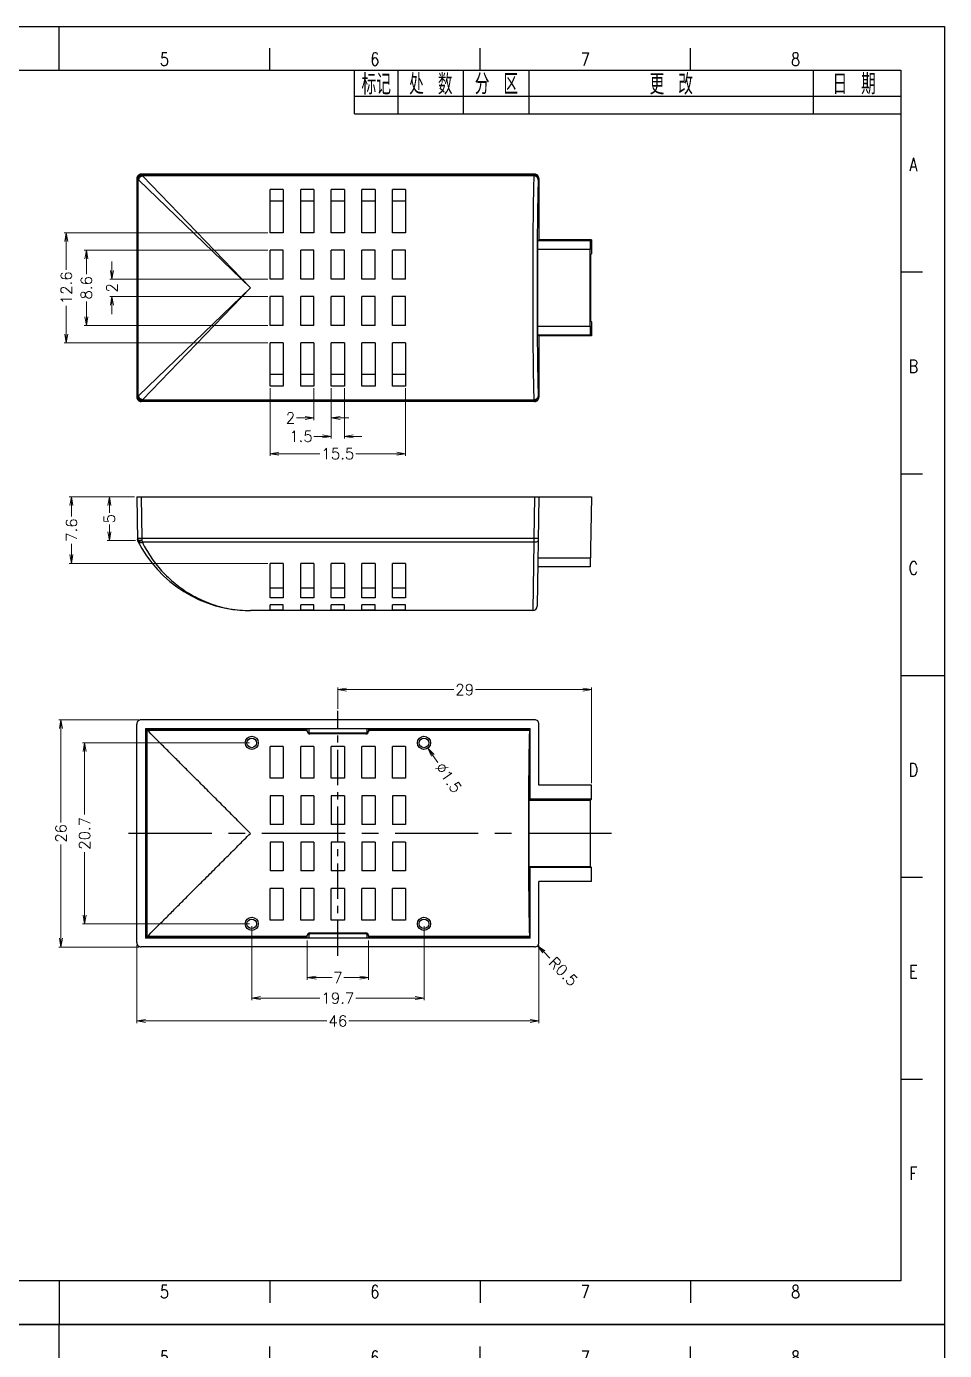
# Model space of a CAD drawing. Header units: millimetres. Extents: x 1589 to 1799, y 308 to 605.
# Drawn here: x 1693.6 to 1798.6, y 453.5 to 605 of the extents above; entities that cross this region are included whole.
import ezdxf
from ezdxf.enums import TextEntityAlignment as Align

# ---------------------------------------------------------------- set-up
doc = ezdxf.new("R2010")
doc.units = ezdxf.units.MM
doc.linetypes.add('CENTER', pattern=[50.8, 31.75, -6.35, 6.35, -6.35])
doc.layers.add('dim', color=82, linetype='Continuous', lineweight=9)
doc.layers.add('LABEL', color=7, linetype='Continuous')
doc.styles.add('ROMANS', font='romans.shx', dxfattribs={"bigfont": 'gbcbig.shx'})
doc.styles.add('tukuang1-G', font='romans.shx', dxfattribs={"width": 0.8, "bigfont": 'gbcbig.shx'})
doc.dimstyles.new('YanXiu', dxfattribs={"dimtxt": 2.5, "dimasz": 2.2, "dimexe": 0.66, "dimexo": 0.66, "dimgap": 0.66, "dimtad": 0, "dimdsep": 46, "dimtxsty": 'ROMANS', "dimblk": 'OPEN', "dimcen": 0, "dimclrd": 256, "dimclre": 131, "dimclrt": 42, "dimazin": 2, "dimtfac": 1, "dimtofl": 0, "dimtmove": 0, "dimatfit": 3, "dimldrblk": 'OPEN', "dimfxl": 0.66, "dimlwd": 5, "dimlwe": 5, "dimarcsym": 0})

# ---------------------------------------------------------------- blocks, each defined once
blk = doc.blocks.new('LINE1')
at = {"layer": 'LABEL'}
for p, q in [((-125, -6), (-125, 0)), ((-115, -6), (-115, 0)), ((-100, -6), (-100, 0)), ((-85, -6), (-85, 0)), ((-20, -6), (-20, 0)), ((0, -6), (-125, -6))]:
    blk.add_line(p, q, dxfattribs=at)
at = {"layer": 'LABEL', "style": 'tukuang1-G'}
for s, p in [('标记', (-120, -3)), ('处 数', (-107.5, -3)), ('分 区', (-92.5, -3)), ('更 改', (-52.5, -3)), ('日 期', (-10.67, -3))]:
    blk.add_text(s, height=4.667, dxfattribs=at).set_placement(p, align=Align.MIDDLE)
blk = doc.blocks.new('LABEL-X')
at = {"layer": 'LABEL'}
for p, q in [((-2.54, 50), (2.9, 50)), ((0, -50), (0, 50)), ((-2.35, -50), (2.8, -50))]:
    blk.add_line(p, q, dxfattribs=at)
for centre, radius in [((0, 40), 3), ((0, 40), 2.5), ((0, -40), 3), ((0, -40), 2.5)]:
    blk.add_circle(centre, radius, dxfattribs=at)
blk = doc.blocks.new('*U9')
at = {"layer": 'LABEL'}
for p, q in [((-420, 0), (-420, 297)), ((-420, 297), (0, 297)), ((-202.5, 287), (-202.5, 297)), ((0, 297), (0, 0)), ((-346.87, 287), (-346.87, 292)), ((-298.75, 287), (-298.75, 292)), ((-250.62, 287), (-250.62, 292)), ((-202.5, 287), (-202.5, 292)), ((-154.37, 287), (-154.37, 292)), ((-106.25, 287), (-106.25, 292)), ((-58.12, 287), (-58.12, 292)), ((-395, 287), (-10, 287)), ((-395, 10), (-395, 287)), ((-10, 287), (-10, 10)), ((-395, 240.83), (-400, 240.83)), ((-10, 240.83), (-5, 240.83)), ((-395, 194.67), (-400, 194.67)), ((-10, 194.67), (-5, 194.67)), ((-395, 148.5), (-420, 148.5)), ((-395, 148.5), (-400, 148.5)), ((-10, 148.5), (0, 148.5)), ((-10, 148.5), (-5, 148.5)), ((-395, 102.33), (-400, 102.33)), ((-10, 102.33), (-5, 102.33)), ((-395, 56.17), (-400, 56.17)), ((-10, 56.17), (-5, 56.17)), ((-10, 10), (-395, 10)), ((-346.87, 10), (-346.87, 5)), ((-298.75, 10), (-298.75, 5)), ((-250.62, 10), (-250.62, 5)), ((-202.5, 10), (-202.5, 0)), ((-202.5, 10), (-202.5, 5)), ((-154.37, 10), (-154.37, 5)), ((-106.25, 10), (-106.25, 5)), ((-58.12, 10), (-58.12, 5)), ((0, 0), (-420, 0))]:
    blk.add_line(p, q, dxfattribs=at)
blk.add_blockref('LABEL-X', (-407.5, 148.5))
blk.add_blockref('LINE1', (-10, 287), dxfattribs=at)
at = {"layer": 'LABEL', "style": 'tukuang1-G', "width": 0.8}
for s, p in [('1', (-370.94, 288)), ('2', (-322.81, 288)), ('3', (-274.69, 288)), ('4', (-226.56, 288)), ('5', (-178.44, 288)), ('6', (-130.31, 288)), ('7', (-82.19, 288)), ('8', (-34.06, 288)), ('A', (-397.39, 263.92)), ('A', (-7.13, 263.92)), ('B', (-397.39, 217.75)), ('B', (-7.13, 217.75)), ('C', (-397.39, 171.58)), ('C', (-7.13, 171.58)), ('D', (-397.39, 125.42)), ('D', (-7.13, 125.42)), ('E', (-397.39, 79.25)), ('E', (-7.13, 79.25)), ('F', (-397.39, 33.08)), ('F', (-7.13, 33.08)), ('1', (-370.94, 6.02)), ('2', (-322.81, 6.02)), ('3', (-274.69, 6.02)), ('4', (-226.56, 6.02)), ('5', (-178.44, 6.02)), ('6', (-130.31, 6.02)), ('7', (-82.19, 6.02)), ('8', (-34.06, 6.02))]:
    blk.add_text(s, height=3, dxfattribs=at).set_placement(p, align=Align.CENTER)
blk = doc.blocks.new('MODIFY')
at = {"layer": 'LABEL'}
for p, q in [((-125, -4), (-125, 0)), ((-115, -4), (-115, 0)), ((-100, -4), (-100, 0)), ((-85, -4), (-85, 0)), ((-20, -4), (-20, 0)), ((-125, -4), (0, -4))]:
    blk.add_line(p, q, dxfattribs=at)
at = {"layer": 'LABEL', "style": 'tukuang1-G', "width": 0.8}
for tag, p in [('标记', (-120, -2)), ('处数', (-107.5, -2)), ('分区', (-92.5, -2)), ('更改', (-52.5, -2)), ('日期', (-10.67, -2))]:
    blk.add_attdef(tag, text='', height=2.5, dxfattribs=at).set_placement(p, align=Align.MIDDLE_CENTER)
blk = doc.blocks.new('_OPEN')
at = {"color": 0, "linetype": 'ByBlock'}
for p, q in [((-1, 0.17), (0, 0)), ((0, 0), (-1, -0.17)), ((0, 0), (-1, 0))]:
    blk.add_line(p, q, dxfattribs=at)
blk = doc.blocks.new('*D16')
at = {"layer": 'Defpoints', "color": 0}
for p in [(1706.22, 500.18), (1752.22, 500.18), (1706.22, 491.22)]:
    blk.add_point(p, dxfattribs=at)
at = {"layer": 'dim', "color": 131, "lineweight": 5}
for p, q in [((1706.22, 499.93), (1706.22, 490.97)), ((1752.22, 499.93), (1752.22, 490.97))]:
    blk.add_line(p, q, dxfattribs=at)
at = {"layer": 'dim', "lineweight": 5}
for p, q in [((1707.22, 491.22), (1727.96, 491.22)), ((1751.22, 491.22), (1730.48, 491.22))]:
    blk.add_line(p, q, dxfattribs=at)
at = {"layer": 'dim', "lineweight": 5, "rotation": 180}
blk.add_blockref('_OPEN', (1706.22, 491.22), dxfattribs=at)
at = {"layer": 'dim', "lineweight": 5}
blk.add_blockref('_OPEN', (1752.22, 491.22), dxfattribs=at)
at = {"layer": 'dim', "color": 42, "insert": (1729.22, 491.22), "char_height": 1.25, "attachment_point": 5, "style": 'ROMANS'}
blk.add_mtext('46', dxfattribs=at)
blk = doc.blocks.new('*D17')
at = {"layer": 'Defpoints', "color": 0}
for p in [(1751.72, 500.18), (1752.07, 499.83)]:
    blk.add_point(p, dxfattribs=at)
at = {"layer": 'dim', "lineweight": 5}
blk.add_line((1753.48, 498.41), (1752.78, 499.12), dxfattribs=at)
at = {"layer": 'dim', "lineweight": 5, "rotation": 134.8406811125157}
blk.add_blockref('_OPEN', (1752.07, 499.83), dxfattribs=at)
at = {"layer": 'dim', "color": 42, "insert": (1755, 496.88), "char_height": 1.25, "attachment_point": 5, "rotation": 314.8407, "style": 'ROMANS'}
blk.add_mtext('R0.5', dxfattribs=at)
blk = doc.blocks.new('*D29')
at = {"layer": 'Defpoints', "color": 0}
for p in [(1719.37, 523.03), (1700.25, 502.33), (1719.37, 502.33)]:
    blk.add_point(p, dxfattribs=at)
at = {"layer": 'dim', "color": 131, "lineweight": 5}
for p, q in [((1719.12, 523.03), (1700, 523.03)), ((1719.12, 502.33), (1700, 502.33))]:
    blk.add_line(p, q, dxfattribs=at)
at = {"layer": 'dim', "lineweight": 5}
for p, q in [((1700.25, 522.03), (1700.25, 514.84)), ((1700.25, 503.33), (1700.25, 510.53))]:
    blk.add_line(p, q, dxfattribs=at)
for p, rotation in [((1700.25, 523.03), 90), ((1700.25, 502.33), 270)]:
    blk.add_blockref('_OPEN', p, dxfattribs=dict(at, rotation=rotation))
at = {"layer": 'dim', "color": 42, "insert": (1700.25, 512.68), "char_height": 1.25, "attachment_point": 5, "rotation": 90, "style": 'ROMANS'}
blk.add_mtext('20.7', dxfattribs=at)
blk = doc.blocks.new('*D30')
at = {"layer": 'Defpoints', "color": 0}
for p in [(1729.22, 529.12), (1729.22, 526.68), (1758.22, 518.18)]:
    blk.add_point(p, dxfattribs=at)
at = {"layer": 'dim', "color": 131, "lineweight": 5}
for p, q in [((1729.22, 526.93), (1729.22, 529.37)), ((1758.22, 518.43), (1758.22, 529.37))]:
    blk.add_line(p, q, dxfattribs=at)
at = {"layer": 'dim', "lineweight": 5}
for p, q in [((1730.22, 529.12), (1742.49, 529.12)), ((1757.22, 529.12), (1744.95, 529.12))]:
    blk.add_line(p, q, dxfattribs=at)
at = {"layer": 'dim', "lineweight": 5, "rotation": 180}
blk.add_blockref('_OPEN', (1729.22, 529.12), dxfattribs=at)
at = {"layer": 'dim', "lineweight": 5}
blk.add_blockref('_OPEN', (1758.22, 529.12), dxfattribs=at)
at = {"layer": 'dim', "color": 42, "insert": (1743.72, 529.12), "char_height": 1.25, "attachment_point": 5, "style": 'ROMANS'}
blk.add_mtext('29', dxfattribs=at)
blk = doc.blocks.new('*D31')
at = {"layer": 'Defpoints', "color": 0}
for p in [(1719.37, 502.33), (1739.07, 502.33), (1719.37, 493.83)]:
    blk.add_point(p, dxfattribs=at)
at = {"layer": 'dim', "color": 131, "lineweight": 5}
for p, q in [((1719.37, 502.08), (1719.37, 493.59)), ((1739.07, 502.08), (1739.07, 493.59))]:
    blk.add_line(p, q, dxfattribs=at)
at = {"layer": 'dim', "lineweight": 5}
for p, q in [((1720.37, 493.83), (1727.15, 493.83)), ((1738.07, 493.83), (1731.28, 493.83))]:
    blk.add_line(p, q, dxfattribs=at)
at = {"layer": 'dim', "lineweight": 5, "rotation": 180}
blk.add_blockref('_OPEN', (1719.37, 493.83), dxfattribs=at)
at = {"layer": 'dim', "lineweight": 5}
blk.add_blockref('_OPEN', (1739.07, 493.83), dxfattribs=at)
at = {"layer": 'dim', "color": 42, "insert": (1729.22, 493.83), "char_height": 1.25, "attachment_point": 5, "style": 'ROMANS'}
blk.add_mtext('19.7', dxfattribs=at)
blk = doc.blocks.new('*D32')
at = {"layer": 'Defpoints', "color": 0}
for p in [(1725.72, 500.69), (1732.72, 500.69), (1732.72, 496.18)]:
    blk.add_point(p, dxfattribs=at)
at = {"layer": 'dim', "color": 131, "lineweight": 5}
for p, q in [((1725.72, 500.44), (1725.72, 495.93)), ((1732.72, 500.44), (1732.72, 495.93))]:
    blk.add_line(p, q, dxfattribs=at)
at = {"layer": 'dim', "lineweight": 5}
for p, q in [((1726.72, 496.18), (1728.55, 496.18)), ((1731.72, 496.18), (1729.89, 496.18))]:
    blk.add_line(p, q, dxfattribs=at)
at = {"layer": 'dim', "lineweight": 5, "rotation": 180}
blk.add_blockref('_OPEN', (1725.72, 496.18), dxfattribs=at)
at = {"layer": 'dim', "lineweight": 5}
blk.add_blockref('_OPEN', (1732.72, 496.18), dxfattribs=at)
at = {"layer": 'dim', "color": 42, "insert": (1729.22, 496.18), "char_height": 1.25, "attachment_point": 5, "style": 'ROMANS'}
blk.add_mtext('7', dxfattribs=at)
blk = doc.blocks.new('*D33')
at = {"layer": 'Defpoints', "color": 0}
for p in [(1706.72, 525.68), (1697.55, 499.68), (1706.72, 499.68)]:
    blk.add_point(p, dxfattribs=at)
at = {"layer": 'dim', "color": 131, "lineweight": 5}
for p, q in [((1706.47, 525.68), (1697.3, 525.68)), ((1706.47, 499.68), (1697.3, 499.68))]:
    blk.add_line(p, q, dxfattribs=at)
at = {"layer": 'dim', "lineweight": 5}
for p, q in [((1697.55, 524.68), (1697.55, 513.94)), ((1697.55, 500.68), (1697.55, 511.42))]:
    blk.add_line(p, q, dxfattribs=at)
for p, rotation in [((1697.55, 525.68), 90), ((1697.55, 499.68), 270)]:
    blk.add_blockref('_OPEN', p, dxfattribs=dict(at, rotation=rotation))
at = {"layer": 'dim', "color": 42, "insert": (1697.55, 512.68), "char_height": 1.25, "attachment_point": 5, "rotation": 90, "style": 'ROMANS'}
blk.add_mtext('26', dxfattribs=at)
blk = doc.blocks.new('*D34')
at = {"layer": 'Defpoints', "color": 0}
for p in [(1738.64, 523.64), (1739.5, 522.42)]:
    blk.add_point(p, dxfattribs=at)
at = {"layer": 'dim', "lineweight": 5}
blk.add_line((1740.65, 520.78), (1740.08, 521.6), dxfattribs=at)
at = {"layer": 'dim', "lineweight": 5, "rotation": 125.1818401369879}
blk.add_blockref('_OPEN', (1739.5, 522.42), dxfattribs=at)
at = {"layer": 'dim', "color": 42, "insert": (1741.88, 519.05), "char_height": 1.25, "attachment_point": 5, "rotation": 305.1818, "style": 'ROMANS'}
blk.add_mtext('∅1.5', dxfattribs=at)
blk = doc.blocks.new('*D35')
at = {"layer": 'Defpoints', "color": 0}
for p in [(1703.09, 551.17), (1706.22, 551.17), (1706.31, 546.19)]:
    blk.add_point(p, dxfattribs=at)
at = {"layer": 'dim', "color": 131, "lineweight": 5}
for p, q in [((1705.97, 551.17), (1702.84, 551.17)), ((1706.06, 546.19), (1702.84, 546.19))]:
    blk.add_line(p, q, dxfattribs=at)
at = {"layer": 'dim', "lineweight": 5}
for p, q in [((1703.09, 550.17), (1703.09, 549.34)), ((1703.09, 547.19), (1703.09, 548.01))]:
    blk.add_line(p, q, dxfattribs=at)
for p, rotation in [((1703.09, 551.17), 90), ((1703.09, 546.19), 270)]:
    blk.add_blockref('_OPEN', p, dxfattribs=dict(at, rotation=rotation))
at = {"layer": 'dim', "color": 42, "insert": (1703.09, 548.68), "char_height": 1.25, "attachment_point": 5, "rotation": 90, "style": 'ROMANS'}
blk.add_mtext('5', dxfattribs=at)
blk = doc.blocks.new('*D36')
at = {"layer": 'Defpoints', "color": 0}
for p in [(1698.75, 551.17), (1706.22, 551.17), (1721.47, 543.57)]:
    blk.add_point(p, dxfattribs=at)
at = {"layer": 'dim', "color": 131, "lineweight": 5}
for p, q in [((1705.97, 551.17), (1698.5, 551.17)), ((1721.22, 543.57), (1698.5, 543.57))]:
    blk.add_line(p, q, dxfattribs=at)
at = {"layer": 'dim', "lineweight": 5}
for p, q in [((1698.75, 550.17), (1698.75, 548.92)), ((1698.75, 544.57), (1698.75, 545.81))]:
    blk.add_line(p, q, dxfattribs=at)
for p, rotation in [((1698.75, 551.17), 90), ((1698.75, 543.57), 270)]:
    blk.add_blockref('_OPEN', p, dxfattribs=dict(at, rotation=rotation))
at = {"layer": 'dim', "color": 42, "insert": (1698.75, 547.37), "char_height": 1.25, "attachment_point": 5, "rotation": 90, "style": 'ROMANS'}
blk.add_mtext('7.6', dxfattribs=at)
blk = doc.blocks.new('*D37')
at = {"layer": 'Defpoints', "color": 0}
for p in [(1703.37, 576.09), (1721.47, 576.09), (1721.47, 574.09)]:
    blk.add_point(p, dxfattribs=at)
at = {"layer": 'dim', "lineweight": 5}
for p, q in [((1703.37, 577.09), (1703.37, 578.09)), ((1703.37, 573.09), (1703.37, 572.09))]:
    blk.add_line(p, q, dxfattribs=at)
at = {"layer": 'dim', "color": 131, "lineweight": 5}
for p, q in [((1721.22, 576.09), (1703.12, 576.09)), ((1721.22, 574.09), (1703.12, 574.09))]:
    blk.add_line(p, q, dxfattribs=at)
at = {"layer": 'dim', "lineweight": 5}
for p, rotation in [((1703.37, 576.09), 270), ((1703.37, 574.09), 90)]:
    blk.add_blockref('_OPEN', p, dxfattribs=dict(at, rotation=rotation))
at = {"layer": 'dim', "color": 42, "insert": (1703.37, 575.09), "char_height": 1.25, "attachment_point": 5, "rotation": 90, "style": 'ROMANS'}
blk.add_mtext('2', dxfattribs=at)
blk = doc.blocks.new('*D38')
at = {"layer": 'Defpoints', "color": 0}
for p in [(1728.47, 563.85), (1729.97, 563.85), (1729.97, 558.1)]:
    blk.add_point(p, dxfattribs=at)
at = {"layer": 'dim', "color": 131, "lineweight": 5}
for p, q in [((1728.47, 563.6), (1728.47, 557.85)), ((1729.97, 563.6), (1729.97, 557.85))]:
    blk.add_line(p, q, dxfattribs=at)
at = {"layer": 'dim', "lineweight": 5}
for p, q in [((1727.47, 558.1), (1726.47, 558.1)), ((1730.97, 558.1), (1731.97, 558.1))]:
    blk.add_line(p, q, dxfattribs=at)
blk.add_blockref('_OPEN', (1728.47, 558.1), dxfattribs=at)
at = {"layer": 'dim', "lineweight": 5, "rotation": 180}
blk.add_blockref('_OPEN', (1729.97, 558.1), dxfattribs=at)
at = {"layer": 'dim', "color": 42, "insert": (1725, 558.1), "char_height": 1.25, "attachment_point": 5, "style": 'ROMANS'}
blk.add_mtext('1.5', dxfattribs=at)
blk = doc.blocks.new('*D39')
at = {"layer": 'Defpoints', "color": 0}
for p in [(1721.47, 563.85), (1736.97, 563.85), (1721.47, 556.11)]:
    blk.add_point(p, dxfattribs=at)
at = {"layer": 'dim', "color": 131, "lineweight": 5}
for p, q in [((1721.47, 563.6), (1721.47, 555.86)), ((1736.97, 563.6), (1736.97, 555.86))]:
    blk.add_line(p, q, dxfattribs=at)
at = {"layer": 'dim', "lineweight": 5}
for p, q in [((1722.47, 556.11), (1727.15, 556.11)), ((1735.97, 556.11), (1731.28, 556.11))]:
    blk.add_line(p, q, dxfattribs=at)
at = {"layer": 'dim', "lineweight": 5, "rotation": 180}
blk.add_blockref('_OPEN', (1721.47, 556.11), dxfattribs=at)
at = {"layer": 'dim', "lineweight": 5}
blk.add_blockref('_OPEN', (1736.97, 556.11), dxfattribs=at)
at = {"layer": 'dim', "color": 42, "insert": (1729.22, 556.11), "char_height": 1.25, "attachment_point": 5, "style": 'ROMANS'}
blk.add_mtext('15.5', dxfattribs=at)
blk = doc.blocks.new('*D40')
at = {"layer": 'Defpoints', "color": 0}
for p in [(1726.47, 563.85), (1728.47, 563.85), (1726.47, 560.21)]:
    blk.add_point(p, dxfattribs=at)
at = {"layer": 'dim', "color": 131, "lineweight": 5}
for p, q in [((1726.47, 563.6), (1726.47, 559.96)), ((1728.47, 563.6), (1728.47, 559.96))]:
    blk.add_line(p, q, dxfattribs=at)
at = {"layer": 'dim', "lineweight": 5}
for p, q in [((1725.47, 560.21), (1724.47, 560.21)), ((1729.47, 560.21), (1730.47, 560.21))]:
    blk.add_line(p, q, dxfattribs=at)
blk.add_blockref('_OPEN', (1726.47, 560.21), dxfattribs=at)
at = {"layer": 'dim', "lineweight": 5, "rotation": 180}
blk.add_blockref('_OPEN', (1728.47, 560.21), dxfattribs=at)
at = {"layer": 'dim', "color": 42, "insert": (1723.8, 560.21), "char_height": 1.25, "attachment_point": 5, "style": 'ROMANS'}
blk.add_mtext('2', dxfattribs=at)
blk = doc.blocks.new('*D41')
at = {"layer": 'Defpoints', "color": 0}
for p in [(1721.47, 579.39), (1700.46, 570.79), (1721.47, 570.79)]:
    blk.add_point(p, dxfattribs=at)
at = {"layer": 'dim', "color": 131, "lineweight": 5}
for p, q in [((1721.22, 579.39), (1700.21, 579.39)), ((1721.22, 570.79), (1700.21, 570.79))]:
    blk.add_line(p, q, dxfattribs=at)
at = {"layer": 'dim', "lineweight": 5}
for p, q in [((1700.46, 578.39), (1700.46, 576.65)), ((1700.46, 571.79), (1700.46, 573.53))]:
    blk.add_line(p, q, dxfattribs=at)
for p, rotation in [((1700.46, 579.39), 90), ((1700.46, 570.79), 270)]:
    blk.add_blockref('_OPEN', p, dxfattribs=dict(at, rotation=rotation))
at = {"layer": 'dim', "color": 42, "insert": (1700.46, 575.09), "char_height": 1.25, "attachment_point": 5, "rotation": 90, "style": 'ROMANS'}
blk.add_mtext('8.6', dxfattribs=at)
blk = doc.blocks.new('*D42')
at = {"layer": 'Defpoints', "color": 0}
for p in [(1721.47, 581.39), (1698.16, 568.79), (1721.47, 568.79)]:
    blk.add_point(p, dxfattribs=at)
at = {"layer": 'dim', "color": 131, "lineweight": 5}
for p, q in [((1721.22, 581.39), (1697.91, 581.39)), ((1721.22, 568.79), (1697.91, 568.79))]:
    blk.add_line(p, q, dxfattribs=at)
at = {"layer": 'dim', "lineweight": 5}
for p, q in [((1698.16, 580.39), (1698.16, 577.15)), ((1698.16, 569.79), (1698.16, 573.02))]:
    blk.add_line(p, q, dxfattribs=at)
for p, rotation in [((1698.16, 581.39), 90), ((1698.16, 568.79), 270)]:
    blk.add_blockref('_OPEN', p, dxfattribs=dict(at, rotation=rotation))
at = {"layer": 'dim', "color": 42, "insert": (1698.16, 575.09), "char_height": 1.25, "attachment_point": 5, "rotation": 90, "style": 'ROMANS'}
blk.add_mtext('12.6', dxfattribs=at)

msp = doc.modelspace()

# ---------------------------------------------------------------- linework, layer by layer
at = {"color": 7, "linetype": 'Continuous'}
for p, q in [((1706.719, 588.089), (1706.802, 588.006)), ((1751.719, 588.089), (1706.719, 588.089)), ((1751.636, 588.006), (1706.802, 588.006)), ((1751.633, 587.895), (1706.858, 587.895)), ((1706.858, 587.895), (1719.219, 575.089)), ((1751.719, 588.089), (1751.636, 588.006)), ((1706.219, 587.589), (1706.219, 562.589)), ((1706.219, 587.589), (1706.302, 587.506)), ((1706.304, 587.49), (1706.304, 562.687)), ((1706.358, 587.49), (1706.304, 587.49)), ((1706.358, 587.49), (1706.358, 562.687)), ((1706.413, 587.451), (1719.219, 575.089)), ((1721.469, 581.389), (1721.469, 586.332)), ((1722.969, 586.332), (1721.469, 586.332)), ((1722.969, 586.332), (1722.969, 581.389)), ((1724.969, 581.389), (1724.969, 586.332)), ((1726.469, 586.332), (1724.969, 586.332)), ((1726.469, 586.332), (1726.469, 581.389)), ((1728.469, 581.389), (1728.469, 586.332)), ((1729.969, 586.332), (1728.469, 586.332)), ((1729.969, 586.332), (1729.969, 581.389)), ((1731.969, 581.389), (1731.969, 586.332)), ((1733.469, 586.332), (1731.969, 586.332)), ((1733.469, 586.332), (1733.469, 581.389)), ((1735.469, 581.389), (1735.469, 586.332)), ((1736.969, 586.332), (1735.469, 586.332)), ((1736.969, 586.332), (1736.969, 581.389)), ((1752.219, 587.589), (1752.136, 587.506)), ((1752.219, 587.589), (1752.219, 580.589)), ((1722.969, 585.019), (1721.469, 585.019)), ((1726.469, 585.019), (1724.969, 585.019)), ((1729.969, 585.019), (1728.469, 585.019)), ((1733.469, 585.019), (1731.969, 585.019)), ((1736.969, 585.019), (1735.469, 585.019)), ((1722.969, 581.389), (1721.469, 581.389)), ((1726.469, 581.389), (1724.969, 581.389)), ((1729.969, 581.389), (1728.469, 581.389)), ((1733.469, 581.389), (1731.969, 581.389)), ((1736.969, 581.389), (1735.469, 581.389)), ((1752.219, 580.589), (1752.097, 580.466)), ((1758.097, 580.466), (1752.097, 580.466)), ((1758.219, 580.589), (1752.219, 580.589)), ((1758.219, 580.589), (1758.097, 580.466)), ((1758.219, 580.589), (1758.219, 578.989)), ((1721.469, 576.089), (1721.469, 579.389)), ((1722.969, 579.389), (1721.469, 579.389)), ((1722.969, 576.089), (1722.969, 579.389)), ((1724.969, 576.089), (1724.969, 579.389)), ((1726.469, 579.389), (1724.969, 579.389)), ((1726.469, 576.089), (1726.469, 579.389)), ((1728.469, 576.089), (1728.469, 579.389)), ((1729.969, 579.389), (1728.469, 579.389)), ((1729.969, 576.089), (1729.969, 579.389)), ((1731.969, 576.089), (1731.969, 579.389)), ((1733.469, 579.389), (1731.969, 579.389)), ((1733.469, 576.089), (1733.469, 579.389)), ((1735.469, 576.089), (1735.469, 579.389)), ((1736.969, 579.389), (1735.469, 579.389)), ((1736.969, 576.089), (1736.969, 579.389)), ((1758.08, 579.466), (1752.08, 579.466)), ((1752.08, 570.711), (1752.08, 579.466)), ((1758.08, 570.711), (1758.08, 579.466)), ((1758.219, 578.989), (1758.107, 578.877)), ((1758.107, 578.877), (1758.107, 571.301)), ((1722.969, 576.089), (1721.469, 576.089)), ((1726.469, 576.089), (1724.969, 576.089)), ((1729.969, 576.089), (1728.469, 576.089)), ((1733.469, 576.089), (1731.969, 576.089)), ((1736.969, 576.089), (1735.469, 576.089)), ((1719.219, 575.089), (1706.413, 562.727)), ((1719.219, 575.089), (1706.858, 562.283)), ((1721.469, 570.789), (1721.469, 574.089)), ((1722.969, 574.089), (1721.469, 574.089)), ((1722.969, 570.789), (1722.969, 574.089)), ((1724.969, 570.789), (1724.969, 574.089)), ((1726.469, 574.089), (1724.969, 574.089)), ((1726.469, 570.789), (1726.469, 574.089)), ((1728.469, 570.789), (1728.469, 574.089)), ((1729.969, 574.089), (1728.469, 574.089)), ((1729.969, 570.789), (1729.969, 574.089)), ((1731.969, 570.789), (1731.969, 574.089)), ((1733.469, 574.089), (1731.969, 574.089)), ((1733.469, 570.789), (1733.469, 574.089)), ((1736.969, 574.089), (1735.469, 574.089)), ((1735.469, 570.789), (1735.469, 574.089)), ((1736.969, 570.789), (1736.969, 574.089)), ((1758.219, 571.189), (1758.107, 571.301)), ((1758.219, 571.189), (1758.219, 569.589)), ((1722.969, 570.789), (1721.469, 570.789)), ((1726.469, 570.789), (1724.969, 570.789)), ((1729.969, 570.789), (1728.469, 570.789)), ((1733.469, 570.789), (1731.969, 570.789)), ((1736.969, 570.789), (1735.469, 570.789)), ((1752.08, 570.711), (1758.08, 570.711)), ((1752.097, 569.711), (1758.097, 569.711)), ((1752.219, 569.589), (1752.097, 569.711)), ((1758.219, 569.589), (1752.219, 569.589)), ((1752.219, 569.589), (1752.219, 562.589)), ((1758.219, 569.589), (1758.097, 569.711)), ((1721.469, 563.845), (1721.469, 568.789)), ((1722.969, 568.789), (1721.469, 568.789)), ((1722.969, 568.789), (1722.969, 563.845)), ((1724.969, 563.845), (1724.969, 568.789)), ((1726.469, 568.789), (1724.969, 568.789)), ((1726.469, 568.789), (1726.469, 563.845)), ((1729.969, 568.789), (1728.469, 568.789)), ((1728.469, 563.845), (1728.469, 568.789)), ((1729.969, 568.789), (1729.969, 563.845)), ((1733.469, 568.789), (1731.969, 568.789)), ((1731.969, 563.845), (1731.969, 568.789)), ((1733.469, 568.789), (1733.469, 563.845)), ((1736.969, 568.789), (1735.469, 568.789)), ((1735.469, 563.845), (1735.469, 568.789)), ((1736.969, 568.789), (1736.969, 563.845)), ((1722.969, 565.159), (1721.469, 565.159)), ((1726.469, 565.159), (1724.969, 565.159)), ((1729.969, 565.159), (1728.469, 565.159)), ((1733.469, 565.159), (1731.969, 565.159)), ((1736.969, 565.159), (1735.469, 565.159)), ((1722.969, 563.845), (1721.469, 563.845)), ((1726.469, 563.845), (1724.969, 563.845)), ((1729.969, 563.845), (1728.469, 563.845)), ((1733.469, 563.845), (1731.969, 563.845)), ((1736.969, 563.845), (1735.469, 563.845)), ((1706.302, 562.672), (1706.219, 562.589)), ((1706.358, 562.687), (1706.304, 562.687)), ((1706.802, 562.172), (1706.719, 562.089)), ((1751.719, 562.089), (1706.719, 562.089)), ((1706.802, 562.172), (1751.636, 562.172)), ((1706.858, 562.283), (1751.633, 562.283)), ((1751.636, 562.172), (1751.719, 562.089)), ((1752.136, 562.672), (1752.219, 562.589)), ((1706.219, 551.165), (1706.306, 546.186)), ((1706.219, 551.165), (1758.219, 551.165)), ((1706.719, 551.165), (1706.802, 546.415)), ((1751.719, 551.165), (1751.636, 546.415)), ((1752.219, 551.165), (1752.001, 538.657)), ((1758.219, 551.165), (1758.08, 543.165)), ((1751.636, 546.415), (1706.802, 546.415)), ((1706.802, 546.415), (1706.804, 546.184)), ((1751.633, 545.975), (1706.858, 545.975)), ((1751.633, 545.975), (1751.501, 538.165)), ((1751.636, 546.415), (1751.633, 545.975)), ((1758.097, 544.148), (1752.097, 544.148)), ((1721.469, 539.616), (1721.469, 543.565)), ((1722.969, 543.565), (1721.469, 543.565)), ((1722.969, 543.565), (1722.969, 539.616)), ((1724.969, 539.616), (1724.969, 543.565)), ((1726.469, 543.565), (1724.969, 543.565)), ((1726.469, 543.565), (1726.469, 539.616)), ((1728.469, 539.616), (1728.469, 543.565)), ((1729.969, 543.565), (1728.469, 543.565)), ((1729.969, 543.565), (1729.969, 539.616)), ((1731.969, 539.616), (1731.969, 543.565)), ((1733.469, 543.565), (1731.969, 543.565)), ((1733.469, 543.565), (1733.469, 539.616)), ((1736.969, 543.565), (1735.469, 543.565)), ((1735.469, 539.616), (1735.469, 543.565)), ((1736.969, 543.565), (1736.969, 539.616)), ((1758.08, 543.165), (1752.08, 543.165)), ((1722.969, 540.738), (1721.469, 540.738)), ((1722.969, 539.616), (1721.469, 539.616)), ((1726.469, 540.738), (1724.969, 540.738)), ((1726.469, 539.616), (1724.969, 539.616)), ((1729.969, 540.738), (1728.469, 540.738)), ((1729.969, 539.616), (1728.469, 539.616)), ((1733.469, 540.738), (1731.969, 540.738)), ((1733.469, 539.616), (1731.969, 539.616)), ((1736.969, 540.738), (1735.469, 540.738)), ((1736.969, 539.616), (1735.469, 539.616)), ((1751.501, 538.165), (1719.219, 538.165)), ((1721.469, 538.2), (1721.469, 538.822)), ((1722.969, 538.822), (1721.469, 538.822)), ((1722.969, 538.2), (1721.469, 538.2)), ((1722.969, 538.2), (1722.969, 538.822)), ((1724.969, 538.2), (1724.969, 538.822)), ((1726.469, 538.822), (1724.969, 538.822)), ((1726.469, 538.2), (1724.969, 538.2)), ((1726.469, 538.2), (1726.469, 538.822)), ((1729.969, 538.822), (1728.469, 538.822)), ((1728.469, 538.2), (1728.469, 538.822)), ((1729.969, 538.2), (1728.469, 538.2)), ((1729.969, 538.2), (1729.969, 538.822)), ((1733.469, 538.822), (1731.969, 538.822)), ((1731.969, 538.2), (1731.969, 538.822)), ((1733.469, 538.2), (1731.969, 538.2)), ((1733.469, 538.2), (1733.469, 538.822)), ((1736.969, 538.822), (1735.469, 538.822)), ((1735.469, 538.2), (1735.469, 538.822)), ((1736.969, 538.2), (1735.469, 538.2)), ((1736.969, 538.2), (1736.969, 538.822)), ((1751.719, 525.682), (1706.719, 525.682)), ((1706.219, 500.182), (1706.219, 525.182)), ((1707.219, 524.682), (1707.219, 500.682)), ((1707.219, 524.682), (1707.298, 524.603)), ((1707.219, 524.682), (1751.219, 524.682)), ((1707.298, 500.76), (1707.298, 524.603)), ((1707.298, 524.603), (1725.719, 524.603)), ((1707.417, 500.88), (1707.417, 524.483)), ((1707.418, 524.484), (1725.719, 524.484)), ((1725.719, 524.361), (1725.719, 524.677)), ((1725.919, 524.235), (1725.919, 524.682)), ((1726.019, 524.061), (1726.019, 524.135)), ((1732.419, 524.135), (1726.019, 524.135)), ((1732.419, 524.061), (1732.419, 524.135)), ((1732.519, 524.682), (1732.519, 524.235)), ((1732.719, 524.677), (1732.719, 524.361)), ((1732.719, 524.603), (1751.141, 524.603)), ((1732.719, 524.484), (1751.133, 524.484)), ((1751.219, 524.682), (1751.141, 524.603)), ((1751.219, 516.582), (1751.219, 524.682)), ((1752.219, 518.182), (1752.219, 525.182)), ((1721.469, 518.982), (1721.469, 522.612)), ((1722.969, 522.612), (1721.469, 522.612)), ((1722.969, 522.612), (1722.969, 518.982)), ((1724.969, 518.982), (1724.969, 522.612)), ((1726.469, 522.612), (1724.969, 522.612)), ((1732.419, 524.061), (1726.019, 524.061)), ((1726.469, 522.612), (1726.469, 518.982)), ((1728.469, 518.982), (1728.469, 522.612)), ((1729.969, 522.612), (1728.469, 522.612)), ((1729.969, 522.612), (1729.969, 518.982)), ((1731.969, 518.982), (1731.969, 522.612)), ((1733.469, 522.612), (1731.969, 522.612)), ((1733.469, 522.612), (1733.469, 518.982)), ((1735.469, 518.982), (1735.469, 522.612)), ((1736.969, 522.612), (1735.469, 522.612)), ((1736.969, 522.612), (1736.969, 518.982)), ((1722.969, 518.982), (1721.469, 518.982)), ((1726.469, 518.982), (1724.969, 518.982)), ((1729.969, 518.982), (1728.469, 518.982)), ((1733.469, 518.982), (1731.969, 518.982)), ((1736.969, 518.982), (1735.469, 518.982)), ((1758.219, 518.182), (1752.219, 518.182)), ((1758.219, 516.582), (1758.219, 518.182)), ((1721.469, 516.982), (1721.469, 513.682)), ((1722.969, 516.982), (1721.469, 516.982)), ((1722.969, 516.982), (1722.969, 513.682)), ((1724.969, 516.982), (1724.969, 513.682)), ((1726.469, 516.982), (1724.969, 516.982)), ((1726.469, 516.982), (1726.469, 513.682)), ((1728.469, 516.982), (1728.469, 513.682)), ((1729.969, 516.982), (1728.469, 516.982)), ((1729.969, 516.982), (1729.969, 513.682)), ((1731.969, 516.982), (1731.969, 513.682)), ((1733.469, 516.982), (1731.969, 516.982)), ((1733.469, 516.982), (1733.469, 513.682)), ((1735.469, 516.982), (1735.469, 513.682)), ((1736.969, 516.982), (1735.469, 516.982)), ((1736.969, 516.982), (1736.969, 513.682)), ((1751.219, 516.582), (1751.107, 516.47)), ((1758.219, 516.582), (1751.219, 516.582)), ((1758.219, 516.582), (1758.107, 516.47)), ((1751.107, 516.47), (1758.107, 516.47)), ((1751.107, 508.894), (1751.107, 516.47)), ((1758.107, 508.894), (1758.107, 516.47)), ((1722.969, 513.682), (1721.469, 513.682)), ((1726.469, 513.682), (1724.969, 513.682)), ((1729.969, 513.682), (1728.469, 513.682)), ((1733.469, 513.682), (1731.969, 513.682)), ((1736.969, 513.682), (1735.469, 513.682)), ((1721.469, 511.682), (1721.469, 508.382)), ((1722.969, 511.682), (1721.469, 511.682)), ((1722.969, 511.682), (1722.969, 508.382)), ((1724.969, 511.682), (1724.969, 508.382)), ((1726.469, 511.682), (1724.969, 511.682)), ((1726.469, 511.682), (1726.469, 508.382)), ((1728.469, 511.682), (1728.469, 508.382)), ((1729.969, 511.682), (1728.469, 511.682)), ((1729.969, 511.682), (1729.969, 508.382)), ((1731.969, 511.682), (1731.969, 508.382)), ((1733.469, 511.682), (1731.969, 511.682)), ((1733.469, 511.682), (1733.469, 508.382)), ((1736.969, 511.682), (1735.469, 511.682)), ((1735.469, 511.682), (1735.469, 508.382)), ((1736.969, 511.682), (1736.969, 508.382)), ((1722.969, 508.382), (1721.469, 508.382)), ((1726.469, 508.382), (1724.969, 508.382)), ((1729.969, 508.382), (1728.469, 508.382)), ((1733.469, 508.382), (1731.969, 508.382)), ((1736.969, 508.382), (1735.469, 508.382)), ((1751.107, 508.894), (1758.107, 508.894)), ((1751.219, 508.782), (1751.107, 508.894)), ((1758.219, 508.782), (1751.219, 508.782)), ((1751.219, 500.682), (1751.219, 508.782)), ((1758.219, 508.782), (1758.107, 508.894)), ((1758.219, 507.182), (1758.219, 508.782)), ((1721.469, 502.752), (1721.469, 506.382)), ((1722.969, 506.382), (1721.469, 506.382)), ((1722.969, 506.382), (1722.969, 502.752)), ((1724.969, 502.752), (1724.969, 506.382)), ((1726.469, 506.382), (1724.969, 506.382)), ((1726.469, 506.382), (1726.469, 502.752)), ((1729.969, 506.382), (1728.469, 506.382)), ((1728.469, 502.752), (1728.469, 506.382)), ((1729.969, 506.382), (1729.969, 502.752)), ((1733.469, 506.382), (1731.969, 506.382)), ((1731.969, 502.752), (1731.969, 506.382)), ((1733.469, 506.382), (1733.469, 502.752)), ((1736.969, 506.382), (1735.469, 506.382)), ((1735.469, 502.752), (1735.469, 506.382)), ((1736.969, 506.382), (1736.969, 502.752)), ((1758.219, 507.182), (1752.219, 507.182)), ((1752.219, 500.182), (1752.219, 507.182)), ((1722.969, 502.752), (1721.469, 502.752)), ((1726.469, 502.752), (1724.969, 502.752)), ((1729.969, 502.752), (1728.469, 502.752)), ((1733.469, 502.752), (1731.969, 502.752)), ((1736.969, 502.752), (1735.469, 502.752)), ((1707.219, 500.682), (1707.298, 500.76)), ((1751.219, 500.682), (1707.219, 500.682)), ((1707.298, 500.76), (1707.417, 500.88)), ((1725.719, 500.76), (1707.298, 500.76)), ((1725.719, 500.88), (1707.418, 500.88)), ((1725.719, 500.687), (1725.719, 501.003)), ((1725.919, 500.682), (1725.919, 501.128)), ((1726.019, 501.303), (1732.419, 501.303)), ((1726.019, 501.303), (1726.019, 501.228)), ((1726.019, 501.228), (1732.419, 501.228)), ((1732.419, 501.303), (1732.419, 501.228)), ((1732.519, 501.128), (1732.519, 500.682)), ((1732.719, 501.003), (1732.719, 500.687)), ((1751.133, 500.88), (1732.719, 500.88)), ((1751.141, 500.76), (1732.719, 500.76)), ((1751.219, 500.682), (1751.141, 500.76)), ((1751.719, 499.682), (1706.719, 499.682))]:
    msp.add_line(p, q, dxfattribs=at)
at = {"color": 1, "linetype": 'CENTER', "ltscale": 0.128001}
msp.add_line((1729.219, 498.682), (1729.219, 526.682), dxfattribs=at)
at = {"color": 1, "linetype": 'CENTER', "ltscale": 0.3}
msp.add_line((1760.524, 512.682), (1704.619, 512.682), dxfattribs=at)
at = {"color": 7, "linetype": 'Continuous'}
for centre, radius in [((1719.369, 523.032), 0.75), ((1719.369, 523.032), 0.55), ((1739.069, 523.032), 0.75), ((1739.069, 523.032), 0.55), ((1719.369, 502.332), 0.75), ((1719.369, 502.332), 0.55), ((1739.069, 502.332), 0.75), ((1739.069, 502.332), 0.55)]:
    msp.add_circle(centre, radius, dxfattribs=at)
for centre, radius, start, end in [((1706.719, 587.589), 0.5, 89.99664, 180.00336), ((1706.802, 587.506), 0.5, 90.02094, 179.97906), ((1751.636, 587.506), 0.5, 0.02094, 89.97906), ((1751.719, 587.589), 0.5, 359.99664, 90.00336), ((1706.719, 562.589), 0.5, 179.99663, 270.00337), ((1706.802, 562.672), 0.5, 180.02096, 269.97904), ((1751.636, 562.672), 0.5, 270.02094, 359.97906), ((1751.719, 562.589), 0.5, 269.99664, 0.00336), ((1706.804, 546.308), 0.5, 181, 206.76479), ((1719.219, 552.57), 14.405, 206.30615, 270), ((1749.046, 556.838), 43.565, 194.15507, 194.43946), ((1751.501, 538.665), 0.5, 270, 359), ((1706.719, 525.182), 0.5, 89.99664, 180.00336), ((1751.719, 525.182), 0.5, 359.99664, 90.00336), ((1726.019, 524.361), 0.3, 180, 270.00011), ((1726.019, 524.235), 0.1, 180, 270), ((1732.419, 524.361), 0.3, 270, 0.00034), ((1732.419, 524.235), 0.1, 270.00023, 359.99977), ((1706.719, 500.182), 0.5, 179.99663, 270.00337), ((1726.019, 501.003), 0.3, 90, 180.00034), ((1726.019, 501.128), 0.1, 90.00023, 179.99977), ((1732.419, 501.003), 0.3, 0, 90.00011), ((1732.419, 501.128), 0.1, 0, 90), ((1751.719, 500.182), 0.5, 269.99664, 0.00336)]:
    msp.add_arc(centre, radius, start, end, dxfattribs=at)
for points, start_tangent, end_tangent in [([(1706.804, 587.975), (1706.613, 587.937), (1706.451, 587.832), (1706.343, 587.675), (1706.304, 587.49)], (-0.9998593, -0.0167746), (-0.0035266, -0.9999938)), ([(1706.804, 587.975), (1706.716, 587.955), (1706.639, 587.921), (1706.574, 587.879), (1706.521, 587.832), (1706.477, 587.783), (1706.442, 587.734), (1706.416, 587.687), (1706.395, 587.64), (1706.378, 587.592), (1706.366, 587.542), (1706.358, 587.49)], (-0.9927202, -0.1204437), (-0.1025343, -0.9947295)), ([(1706.858, 587.895), (1706.706, 587.838), (1706.572, 587.736), (1706.47, 587.602), (1706.413, 587.451)], (-0.978724, -0.2051812), (-0.2051813, -0.978724)), ([(1706.802, 588.006), (1706.804, 587.991), (1706.804, 587.975)], (0.4471631, -0.8944524), (0.0340291, -0.9994208)), ([(1706.804, 587.975), (1706.822, 587.954), (1706.84, 587.927), (1706.858, 587.895)], (0.7012439, -0.7129214), (0.4472174, -0.8944253)), ([(1751.633, 587.895), (1751.615, 587.284), (1751.598, 586.628), (1751.584, 585.934), (1751.571, 585.198), (1751.559, 584.413), (1751.548, 583.573), (1751.538, 582.692), (1751.529, 581.785), (1751.521, 580.807), (1751.514, 579.681), (1751.507, 578.333), (1751.503, 576.766), (1751.501, 575.083), (1751.503, 573.401), (1751.507, 571.838), (1751.514, 570.496), (1751.521, 569.375), (1751.529, 568.398), (1751.538, 567.491), (1751.548, 566.609), (1751.559, 565.769), (1751.571, 564.985), (1751.584, 564.248), (1751.598, 563.552), (1751.615, 562.895), (1751.633, 562.283)], (-0.0326976, -0.9994653), (0.0326977, -0.9994653)), ([(1751.636, 588.006), (1751.635, 587.992), (1751.634, 587.976), (1751.634, 587.955), (1751.633, 587.928), (1751.633, 587.895)], (-0.4472418, -0.8944131), (-0.0169393, -0.9998565)), ([(1752.133, 587.451), (1752.093, 587.62), (1751.985, 587.764), (1751.823, 587.86), (1751.633, 587.895)], (-0.0089888, 0.9999596), (-0.9999748, 0.0071049)), ([(1706.302, 587.506), (1706.304, 587.499), (1706.304, 587.49)], (0.7073297, -0.7068838), (0.0679308, -0.99769)), ([(1706.358, 587.49), (1706.376, 587.48), (1706.395, 587.467), (1706.413, 587.451)], (0.8977633, -0.4404782), (0.7194775, -0.6945157)), ([(1752.133, 587.451), (1752.114, 586.86), (1752.098, 586.228), (1752.084, 585.557), (1752.071, 584.847), (1752.059, 584.09), (1752.048, 583.279), (1752.038, 582.428), (1752.029, 581.553), (1752.021, 580.608), (1752.014, 579.522), (1752.007, 578.22), (1752.003, 576.708), (1752.001, 575.083), (1752.003, 573.46), (1752.007, 571.951), (1752.014, 570.655), (1752.021, 569.573), (1752.029, 568.63), (1752.037, 567.755), (1752.047, 566.904), (1752.059, 566.092), (1752.071, 565.335), (1752.084, 564.624), (1752.098, 563.952), (1752.114, 563.319), (1752.133, 562.727)], (-0.0338718, -0.9994262), (0.0338719, -0.9994262)), ([(1752.136, 587.506), (1752.135, 587.499), (1752.134, 587.491), (1752.134, 587.48), (1752.133, 587.467), (1752.133, 587.451)], (-0.7070969, -0.7071167), (-0.0338724, -0.9994262)), ([(1752.08, 579.466), (1752.08, 579.722), (1752.082, 579.961), (1752.085, 580.167), (1752.088, 580.327), (1752.092, 580.429), (1752.097, 580.466)], (0, 1), (0.7071068, 0.7071068)), ([(1758.097, 580.466), (1758.092, 580.429), (1758.088, 580.327), (1758.085, 580.167), (1758.082, 579.961), (1758.08, 579.722), (1758.08, 579.466)], (-0.7071068, -0.7071068), (0, -1)), ([(1752.097, 569.711), (1752.092, 569.749), (1752.088, 569.851), (1752.085, 570.01), (1752.082, 570.216), (1752.08, 570.455), (1752.08, 570.711)], (-0.7071068, 0.7071068), (0, 1)), ([(1758.08, 570.711), (1758.08, 570.455), (1758.082, 570.216), (1758.085, 570.01), (1758.088, 569.851), (1758.092, 569.749), (1758.097, 569.711)], (0, -1), (0.7071068, -0.7071068)), ([(1706.304, 562.687), (1706.304, 562.679), (1706.302, 562.672)], (-0.0679308, -0.99769), (-0.7073298, -0.7068837)), ([(1706.804, 562.203), (1706.613, 562.24), (1706.451, 562.346), (1706.343, 562.502), (1706.304, 562.687)], (-0.9998593, 0.0167745), (-0.0035269, 0.9999938)), ([(1706.413, 562.727), (1706.395, 562.711), (1706.376, 562.698), (1706.358, 562.687)], (-0.7194775, -0.6945157), (-0.8977633, -0.4404782)), ([(1706.358, 562.687), (1706.366, 562.635), (1706.379, 562.582), (1706.398, 562.529), (1706.424, 562.476), (1706.457, 562.421), (1706.502, 562.366), (1706.557, 562.312), (1706.626, 562.264), (1706.708, 562.226), (1706.804, 562.203)], (0.1025343, -0.9947295), (0.9927202, -0.1204437)), ([(1706.858, 562.283), (1706.706, 562.34), (1706.572, 562.441), (1706.47, 562.576), (1706.413, 562.727)], (-0.9787245, 0.2051789), (-0.2051789, 0.9787245)), ([(1706.804, 562.203), (1706.804, 562.187), (1706.802, 562.172)], (-0.0340291, -0.9994208), (-0.4471632, -0.8944524)), ([(1706.858, 562.283), (1706.84, 562.251), (1706.822, 562.224), (1706.804, 562.203)], (-0.4472172, -0.8944254), (-0.7012439, -0.7129214)), ([(1752.133, 562.727), (1752.093, 562.558), (1751.985, 562.414), (1751.823, 562.317), (1751.633, 562.283)], (-0.0089866, -0.9999596), (-0.9999748, -0.0071049)), ([(1751.633, 562.283), (1751.633, 562.25), (1751.634, 562.223), (1751.634, 562.202), (1751.635, 562.186), (1751.636, 562.172)], (0.0169394, -0.9998565), (0.4472418, -0.8944131)), ([(1752.133, 562.727), (1752.133, 562.711), (1752.134, 562.697), (1752.134, 562.687), (1752.135, 562.679), (1752.136, 562.672)], (0.0338724, -0.9994262), (0.7070969, -0.7071167)), ([(1706.802, 546.415), (1706.611, 546.412), (1706.449, 546.411), (1706.34, 546.412), (1706.302, 546.415)], (-0.9998478, -0.0174471), (-0.0174524, 0.9998477)), ([(1706.804, 546.184), (1706.613, 546.19), (1706.451, 546.215), (1706.343, 546.253), (1706.304, 546.3)], (-0.9978654, -0.0653036), (-0.017451, 0.9998477)), ([(1706.804, 546.184), (1706.716, 546.145), (1706.639, 546.115), (1706.574, 546.093), (1706.521, 546.078), (1706.477, 546.069), (1706.442, 546.064), (1706.416, 546.062), (1706.395, 546.064), (1706.378, 546.067), (1706.366, 546.074), (1706.358, 546.083)], (-0.9038856, -0.4277744), (-0.4503288, 0.8928628)), ([(1706.858, 545.975), (1706.706, 545.926), (1706.572, 545.909), (1706.47, 545.926), (1706.413, 545.975)], (-0.9262081, -0.3770127), (-0.4578693, 0.8890195)), ([(1706.858, 545.975), (1707.816, 544.327), (1709.064, 542.73), (1710.595, 541.27), (1712.426, 540.001), (1714.518, 539.014), (1716.833, 538.379), (1719.219, 538.165)], (0.4451829, -0.8954397), (1, -0.0001325)), ([(1752.133, 546.195), (1752.093, 546.108), (1751.985, 546.036), (1751.823, 545.989), (1751.633, 545.975)], (-0.0174566, -0.9998476), (-0.9999049, 0.0137945)), ([(1752.136, 546.415), (1752.098, 546.412), (1751.99, 546.411), (1751.828, 546.412), (1751.636, 546.415)], (-0.0174524, -0.9998477), (-0.9998478, 0.0174471)), ([(1707.298, 524.603), (1707.312, 524.589), (1707.352, 524.549), (1707.418, 524.484)], (0.7071068, -0.7071068), (0.7071068, -0.7071067)), ([(1719.219, 512.682), (1717.793, 514.108), (1716.35, 515.551), (1714.931, 516.97), (1713.577, 518.324), (1712.321, 519.58), (1711.182, 520.719), (1710.128, 521.773), (1709.135, 522.766), (1708.22, 523.68), (1707.418, 524.484)], (-0.7085638, 0.7056468), (-0.7106433, 0.7035525)), ([(1725.719, 524.677), (1725.737, 524.679), (1725.783, 524.68), (1725.847, 524.681), (1725.919, 524.682)], (0, 1), (1, 0)), ([(1725.719, 524.361), (1725.735, 524.313), (1725.778, 524.272), (1725.843, 524.245), (1725.919, 524.235)], (0, -1), (1, 0)), ([(1732.519, 524.682), (1732.592, 524.681), (1732.656, 524.68), (1732.702, 524.679), (1732.719, 524.677)], (1, 0), (0, -1)), ([(1732.719, 524.361), (1732.704, 524.313), (1732.661, 524.272), (1732.596, 524.245), (1732.519, 524.235)], (0, -1), (-1, -0.0000001)), ([(1751.133, 524.484), (1751.104, 523.454), (1751.079, 522.201), (1751.057, 520.753), (1751.039, 519.137), (1751.025, 517.392), (1751.015, 515.545), (1751.01, 513.645), (1751.01, 511.719), (1751.015, 509.819), (1751.025, 507.972), (1751.039, 506.227), (1751.057, 504.61), (1751.079, 503.163), (1751.104, 501.91), (1751.133, 500.88)], (-0.0323917, -0.9994753), (0.0323917, -0.9994753)), ([(1751.141, 524.603), (1751.138, 524.588), (1751.135, 524.548), (1751.133, 524.484)], (-0.7071068, -0.7071068), (-0.0323917, -0.9994753)), ([(1707.418, 500.88), (1708.223, 501.685), (1709.142, 502.604), (1710.138, 503.6), (1711.189, 504.652), (1712.321, 505.783), (1713.567, 507.029), (1714.917, 508.379), (1716.341, 509.804), (1717.792, 511.254), (1719.219, 512.682)], (0.7105363, 0.7036606), (0.7085875, 0.7056229)), ([(1725.719, 501.003), (1725.735, 501.051), (1725.778, 501.092), (1725.843, 501.119), (1725.919, 501.128)], (0, 1), (1, 0.0000001)), ([(1725.919, 500.682), (1725.847, 500.682), (1725.783, 500.683), (1725.737, 500.685), (1725.719, 500.687)], (-1, 0), (0, 1)), ([(1732.719, 501.003), (1732.704, 501.051), (1732.661, 501.092), (1732.596, 501.119), (1732.519, 501.128)], (0, 1), (-1, 0)), ([(1751.133, 500.88), (1751.135, 500.816), (1751.138, 500.776), (1751.141, 500.76)], (0.0323917, -0.9994753), (0.7071068, -0.7071068))]:
    msp.add_spline(points, degree=3, dxfattribs=dict(at, start_tangent=start_tangent, end_tangent=end_tangent))

# ---------------------------------------------------------------- block references
at = {"xscale": 0.5, "yscale": 0.5, "zscale": 0.5}
for name, p in [('*U9', (1798.604, 456.488)), ('MODIFY', (1793.604, 596.988)), ('*U9', (1798.604, 307.988))]:
    msp.add_blockref(name, p, dxfattribs=at)

# ---------------------------------------------------------------- dimensions: what is measured, and where the dimension line sits
at = {"layer": 'dim'}
for base, p1, p2, picture, middle in [((1698.163, 568.789), (1721.469, 581.389), (1721.469, 568.789), '*D42', (1698.163, 575.089)), ((1700.456, 570.789), (1721.469, 579.389), (1721.469, 570.789), '*D41', (1700.456, 575.089)), ((1703.369, 576.089), (1721.469, 574.089), (1721.469, 576.089), '*D37', (1703.369, 575.089)), ((1698.746, 551.165), (1721.469, 543.565), (1706.219, 551.165), '*D36', (1698.746, 547.365)), ((1697.552, 499.682), (1706.719, 525.682), (1706.719, 499.682), '*D33', (1697.552, 512.682)), ((1700.245, 502.332), (1719.369, 523.032), (1719.369, 502.332), '*D29', (1700.245, 512.682))]:
    dim = msp.add_linear_dim(base=base, p1=p1, p2=p2, angle=90, dimstyle='YanXiu', override={"dimscale": 0.5, "dimasz": 2, "dimexe": 0.49975, "dimexo": 0.49975, "dimgap": 0.49975}, dxfattribs=at)
    dim.commit()
    dim.dimension.update_dxf_attribs({"geometry": picture, "text_midpoint": middle})
for base, p1, p2, picture, middle in [((1721.469, 556.107), (1736.969, 563.845), (1721.469, 563.845), '*D39', (1729.219, 556.107)), ((1726.469, 560.212), (1728.469, 563.845), (1726.469, 563.845), '*D40', (1723.803, 560.212)), ((1729.969, 558.096), (1728.469, 563.845), (1729.969, 563.845), '*D38', (1724.999, 558.096)), ((1719.369, 493.835), (1739.069, 502.332), (1719.369, 502.332), '*D31', (1729.219, 493.835))]:
    dim = msp.add_linear_dim(base=base, p1=p1, p2=p2, dimstyle='YanXiu', override={"dimscale": 0.5, "dimasz": 2, "dimexe": 0.49975, "dimexo": 0.49975, "dimgap": 0.49975}, dxfattribs=at)
    dim.commit()
    dim.dimension.update_dxf_attribs({"geometry": picture, "text_midpoint": middle, "dimtype": 160})
dim = msp.add_linear_dim(base=(1703.091, 551.165), p1=(1706.306, 546.186), p2=(1706.219, 551.165), angle=90, dimstyle='YanXiu', override={"dimscale": 0.5, "dimasz": 2, "dimexe": 0.49975, "dimexo": 0.49975, "dimgap": 0.49975, "dimdec": 1}, dxfattribs=at)
dim.commit()
dim.dimension.update_dxf_attribs({"geometry": '*D35', "text_midpoint": (1703.091, 548.676), "dimtype": 160})
for base, p1, p2, picture, middle in [((1729.219, 529.117), (1758.219, 518.182), (1729.219, 526.682), '*D30', (1743.719, 529.117)), ((1706.219, 491.224), (1752.219, 500.182), (1706.219, 500.182), '*D16', (1729.219, 491.224)), ((1732.719, 496.176), (1725.719, 500.687), (1732.719, 500.687), '*D32', (1729.219, 496.176))]:
    dim = msp.add_linear_dim(base=base, p1=p1, p2=p2, dimstyle='YanXiu', override={"dimscale": 0.5, "dimasz": 2, "dimexe": 0.49975, "dimexo": 0.49975, "dimgap": 0.49975}, dxfattribs=at)
    dim.commit()
    dim.dimension.update_dxf_attribs({"geometry": picture, "text_midpoint": middle})
dim = msp.add_diameter_dim_2p(p1=(1738.637, 523.645), p2=(1739.501, 522.419), dimstyle='YanXiu', override={"dimscale": 0.5, "dimasz": 2, "dimexe": 0.49975, "dimexo": 0.49975, "dimgap": 0.49975}, dxfattribs=at)
dim.commit()
dim.dimension.update_dxf_attribs({"geometry": '*D34', "text_midpoint": (1741.878, 519.047)})
dim = msp.add_radius_dim(center=(1751.719, 500.182), mpoint=(1752.072, 499.827), dimstyle='YanXiu', override={"dimscale": 0.5, "dimasz": 2, "dimexe": 0.49975, "dimexo": 0.49975, "dimgap": 0.49975}, dxfattribs=at)
dim.commit()
dim.dimension.update_dxf_attribs({"geometry": '*D17', "text_midpoint": (1755.002, 496.881)})

doc.saveas('drawing.dxf')
